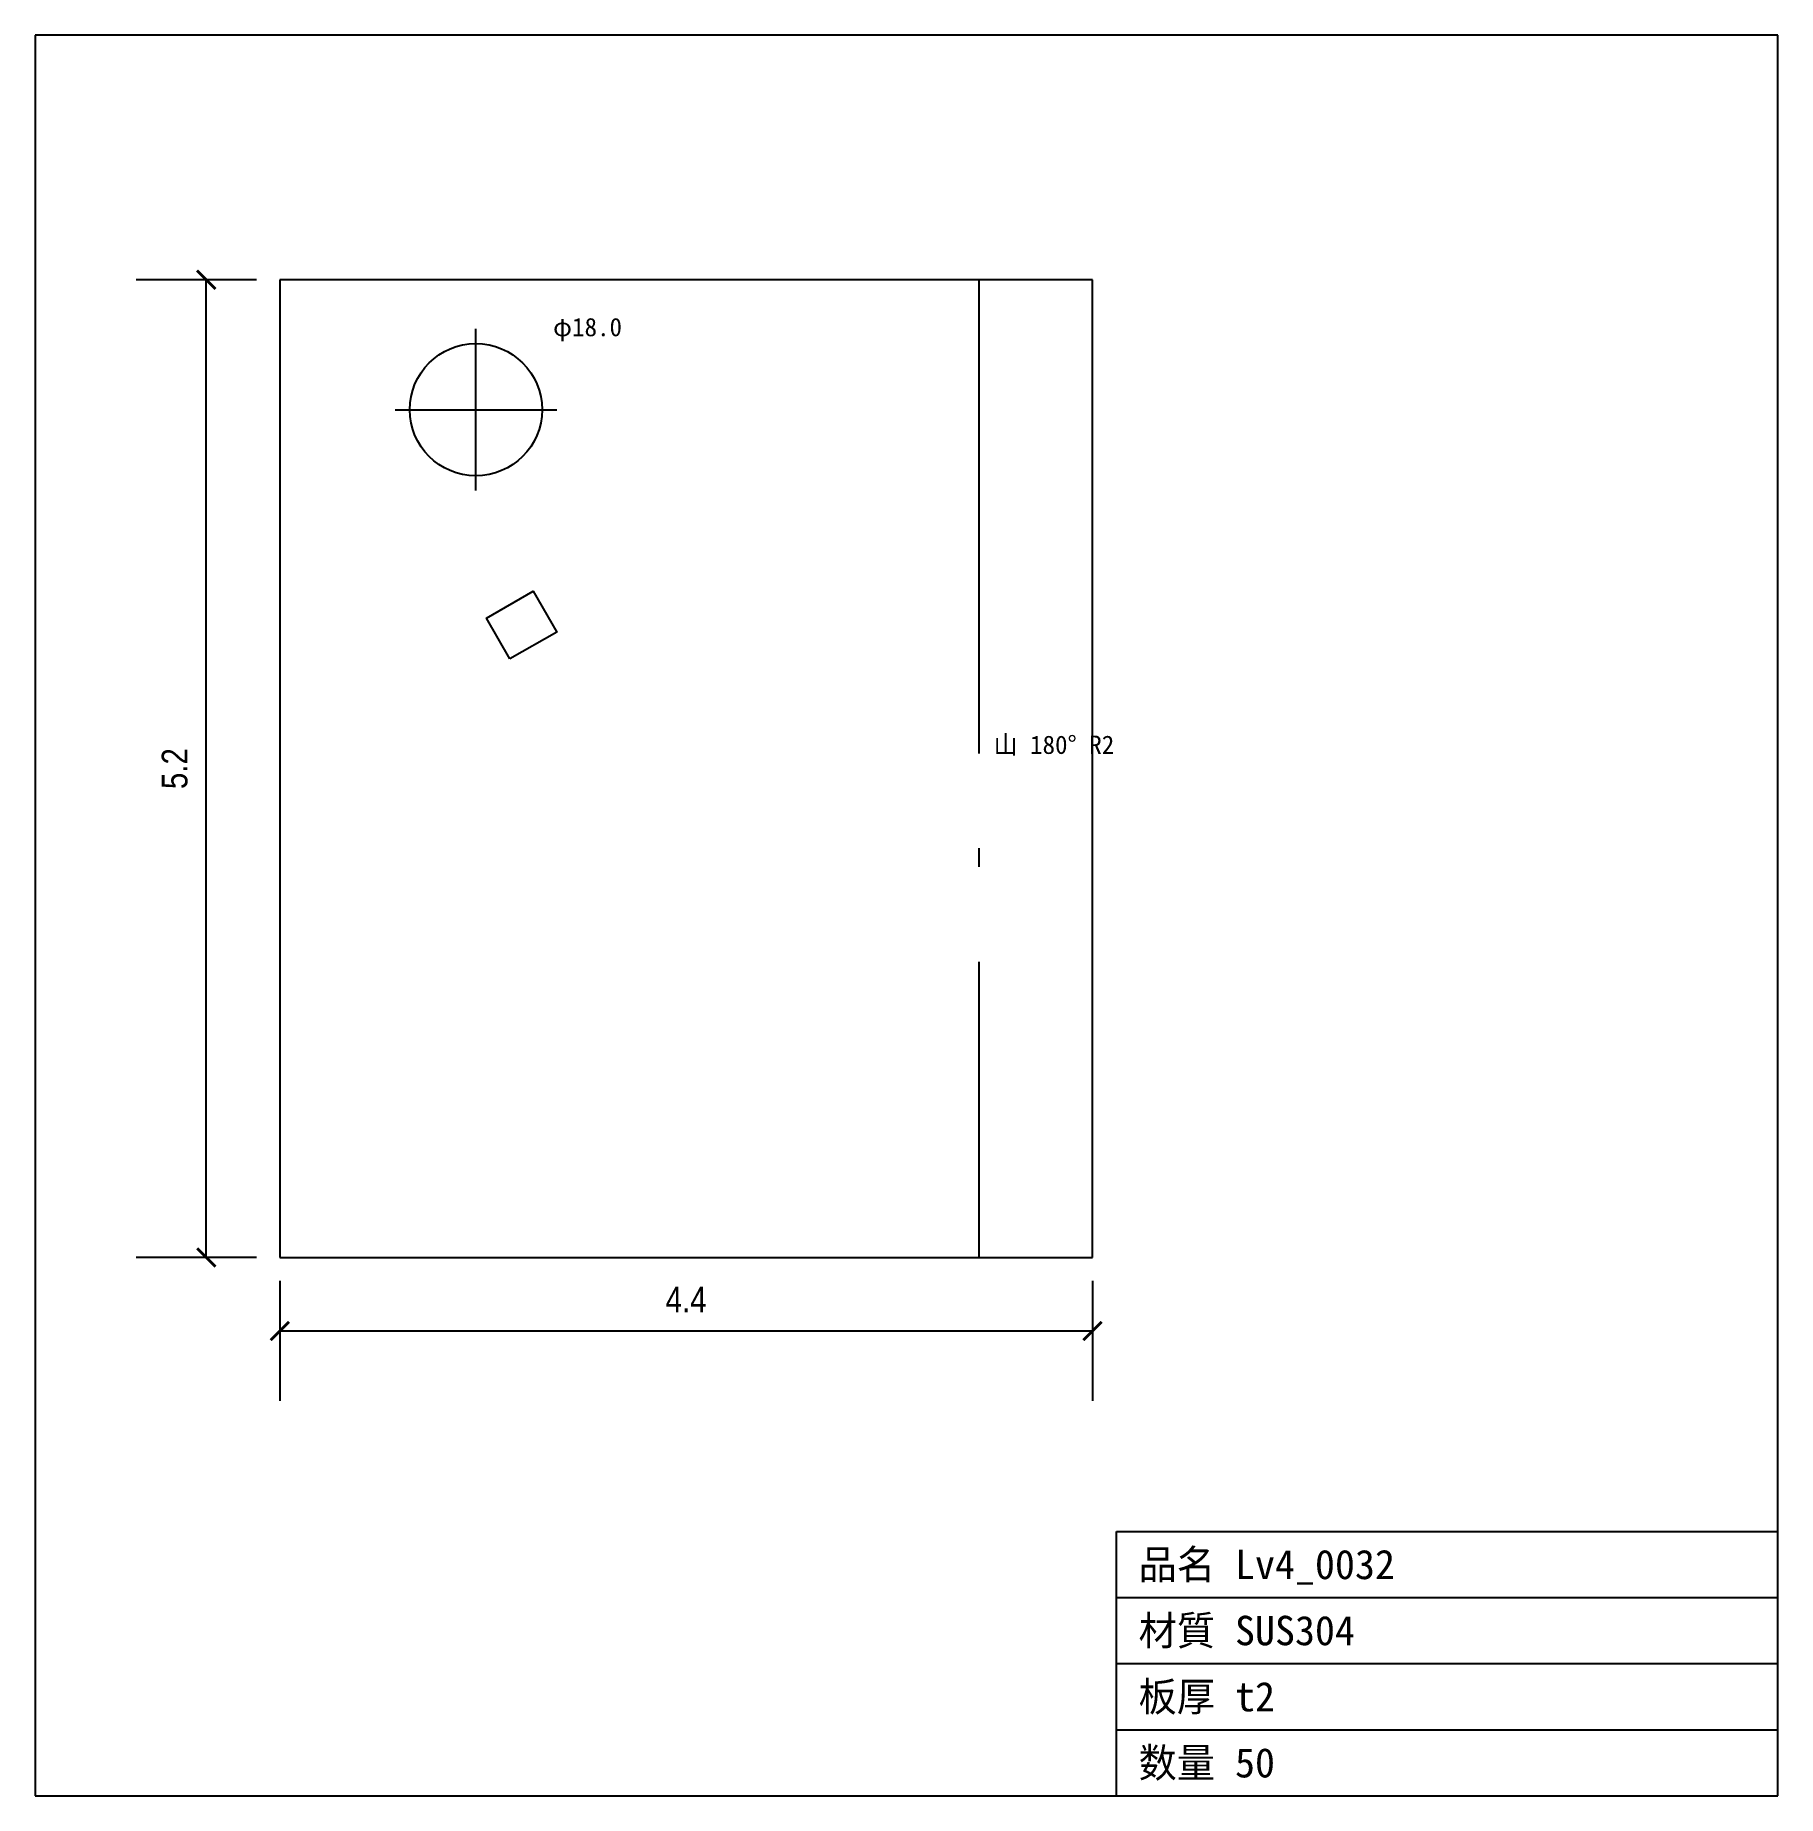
# Model space of a CAD drawing. Header units: inches. Extents: x -1.31 to 8.03, y -2.89 to 6.55.
import ezdxf

# ---------------------------------------------------------------- set-up
doc = ezdxf.new("R2010")
doc.units = ezdxf.units.IN
doc.linetypes.add('CENTER', pattern=[5.08, 3.175, -0.635, 0.635, -0.635])
doc.linetypes.add('DASHDOT', pattern=[3.556, 2.54, -0.508, 0, -0.508])
doc.styles.add('OpenSansCondensed-Light', font='OpenSansCondensed-Light.ttf')
doc.dimstyles.new('EZDXF', dxfattribs={"dimtxt": 0.25, "dimasz": 0.175, "dimexe": 0.375, "dimexo": 0.125, "dimgap": 0.1, "dimtad": 1, "dimlfac": 100, "dimzin": 12, "dimdsep": 46, "dimtxsty": 'OpenSansCondensed-Light', "dimblk": 'ARCHTICK', "dimcen": 2.5, "dimazin": 3, "dimtfac": 0.5, "dimtmove": 2, "dimatfit": 3})

# ---------------------------------------------------------------- blocks, each defined once
blk = doc.blocks.new('HOLE_D18_01')
blk.add_circle((0, 0), 0.3545)
blk = doc.blocks.new('_ARCHTICK')
at = {"color": 0, "linetype": 'BYBLOCK', "const_width": 0.15}
blk.add_lwpolyline([(-0.5, -0.5), (0.5, 0.5)], dxfattribs=at)

msp = doc.modelspace()

# ---------------------------------------------------------------- linework, layer by layer
at = {"color": 7, "linetype": 'CONTINUOUS'}
for p, q in [((8.0276, 6.5521), (-1.3104, 6.5521)), ((-1.3104, 6.5521), (-1.3104, -2.8852)), ((8.0276, -2.8852), (8.0276, 6.5521)), ((0, 5.2417), (-0.0001, 0)), ((4.355, 5.2417), (0.0001, 5.2417)), ((4.355, 3.2476), (4.355, 5.2417)), ((4.355, 1.4433), (4.355, 3.2476)), ((4.355, 0), (4.355, 1.4433)), ((0, 0), (4.355, 0)), ((4.4843, -2.8852), (4.4843, -1.4679)), ((4.4843, -1.4679), (8.0276, -1.4679)), ((4.4843, -1.8222), (8.0276, -1.8222)), ((4.4843, -2.1766), (8.0276, -2.1766)), ((4.4843, -2.5309), (8.0276, -2.5309)), ((-1.3104, -2.8852), (8.0276, -2.8852))]:
    msp.add_line(p, q, dxfattribs=at)
at = {"color": 3, "linetype": 'DASHDOT'}
msp.add_line((3.7469, 5.2417), (3.7469, 0), dxfattribs=at)
at = {"color": 1, "linetype": 'CENTER'}
for p, q in [((1.0509, 4.1113), (1.0509, 4.9778)), ((0.6177, 4.5446), (1.4842, 4.5446))]:
    msp.add_line(p, q, dxfattribs=at)
at = {"color": 7, "linetype": 'CONTINUOUS'}
msp.add_lwpolyline([(1.2338, 3.2084), (1.107, 3.428), (1.3576, 3.5727), (1.4844, 3.3531)], close=True, dxfattribs=at)
msp.add_circle((1.0509, 4.5446), 0.3545, dxfattribs=at)

# ---------------------------------------------------------------- block references
msp.add_blockref('HOLE_D18_01', (1.0509, 4.5446), dxfattribs=at)

# ---------------------------------------------------------------- texts
at = {"color": 2}
for s, height, p in [('φ18.0', 0.09843, (1.4645, 4.9385)), ('山 180° R2', 0.09843, (3.8257, 2.6996)), ('品名 Lv4_0032', 0.15748, (4.6024, -1.7238)), ('材質 SUS304', 0.15748, (4.6024, -2.0781)), ('板厚 t2', 0.15748, (4.6024, -2.4325)), ('数量 50', 0.15748, (4.6024, -2.7868))]:
    msp.add_text(s, height=height, dxfattribs=at).set_placement(p)

# ---------------------------------------------------------------- dimensions: what is measured, and where the dimension line sits
msp.add_linear_dim(base=(-0.3937, 0), p1=(0, 0), p2=(0, 5.2417), angle=90, dimstyle='EZDXF', override={"dimtxt": 0.137795, "dimasz": 0.098425, "dimdec": 1, "dimlfac": 1}, dxfattribs=at).render()
msp.add_linear_dim(base=(0, -0.3937), p1=(0, 0), p2=(4.355, 0), dimstyle='EZDXF', override={"dimtxt": 0.137795, "dimasz": 0.098425, "dimdec": 1, "dimlfac": 1}, dxfattribs=at).render()

doc.saveas('drawing.dxf')
